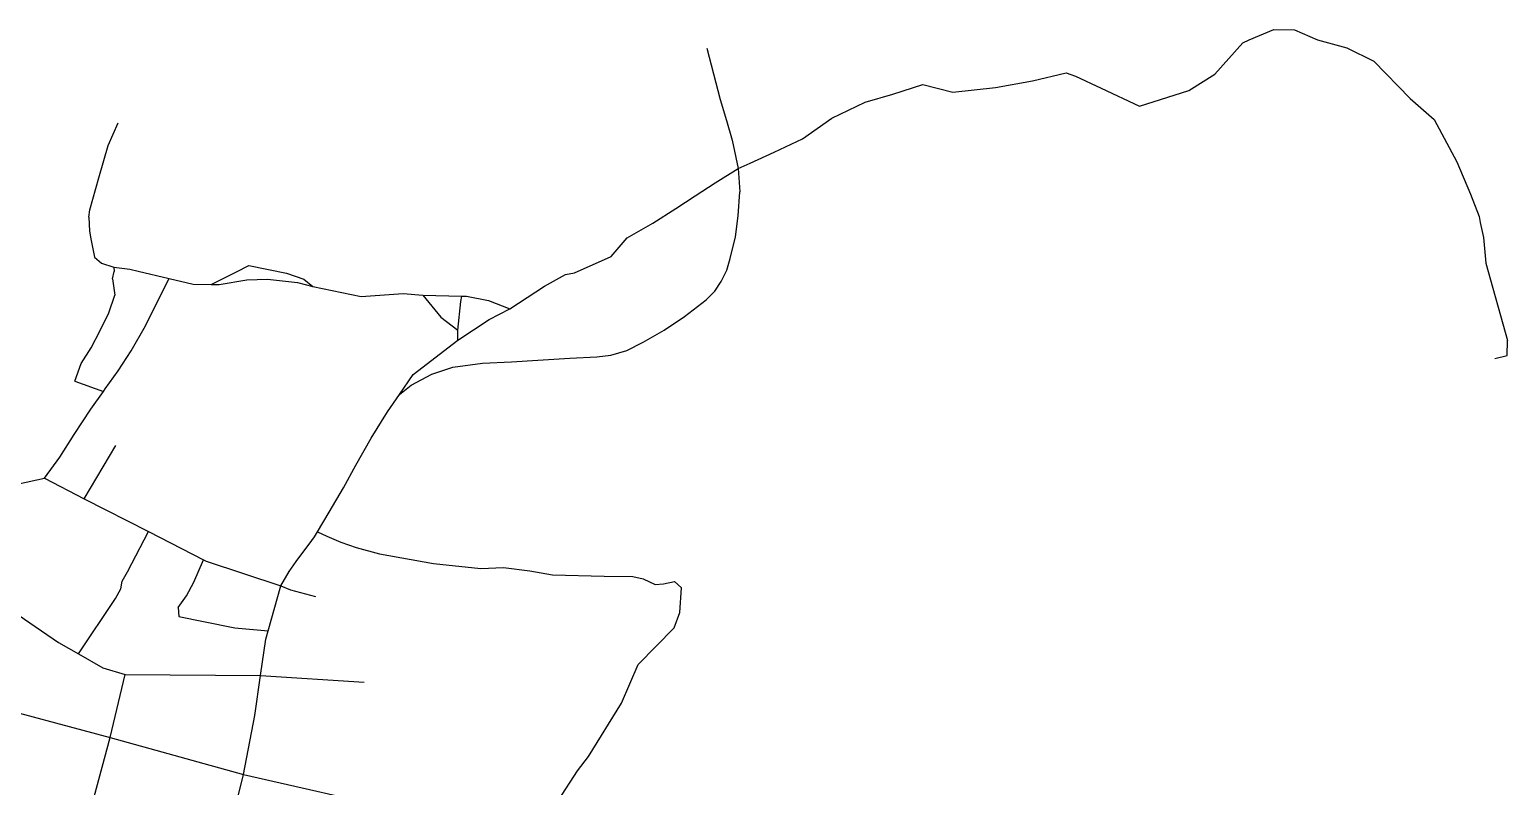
# Model space of a CAD drawing. Header units: inches. Extents: x 692543 to 699408, y 6221321 to 6239107.
# Drawn here: x 695859 to 698114, y 6237926 to 6239081 of the extents above; entities that cross this region are included whole.
import ezdxf

# ---------------------------------------------------------------- set-up
doc = ezdxf.new("R2010")
doc.units = ezdxf.units.IN
doc.header["$MEASUREMENT"] = 0

msp = doc.modelspace()

# ---------------------------------------------------------------- linework, layer by layer
for points in [[(697710.3, 6239060.9), (697720.3, 6239065.2)], [(697720.3, 6239065.2), (697757.7, 6239081.1)], [(697757.7, 6239081.1), (697789.6, 6239080.6)], [(697789.6, 6239080.6), (697824.5, 6239065.5)], [(697824.5, 6239065.5), (697869, 6239053.3)], [(696892.6, 6239052.6), (696912.9, 6238974.4)], [(697667.6, 6239013.1), (697710.3, 6239060.9)], [(697869, 6239053.3), (697910.5, 6239032.8)], [(697910.5, 6239032.8), (697966, 6238976.1)], [(697176.4, 6238982.7), (697222.4, 6238997.1)], [(697222.4, 6238997.1), (697267.8, 6238985.6)], [(697333.3, 6238992.5), (697389.5, 6239002.6)], [(697389.5, 6239002.6), (697440.9, 6239014.8)], [(697440.9, 6239014.8), (697455.2, 6239009.8)], [(697455.2, 6239009.8), (697494.5, 6238991.8)], [(697627.9, 6238987.9), (697667.6, 6239013.1)], [(696912.9, 6238974.4), (696922.5, 6238942.2)], [(697134.4, 6238970.4), (697176.4, 6238982.7)], [(697267.8, 6238985.6), (697333.3, 6238992.5)], [(697494.5, 6238991.8), (697552.6, 6238964.4)], [(697552.6, 6238964.4), (697627.9, 6238987.9)], [(697966, 6238976.1), (698002.3, 6238943.7)], [(697083.3, 6238945.6), (697134.4, 6238970.4)], [(695979, 6238904.3), (695994.4, 6238938.5)], [(696922.5, 6238942.2), (696931.4, 6238912.3)], [(697038.9, 6238914.5), (697083.3, 6238945.6)], [(698002.3, 6238943.7), (698036.9, 6238879)], [(696931.4, 6238912.3), (696940.3, 6238868.8)], [(696995.4, 6238893.9), (697038.9, 6238914.5)], [(695964.8, 6238854.9), (695979, 6238904.3)], [(696959, 6238877), (696995.4, 6238893.9)], [(696905.5, 6238847.1), (696940.3, 6238868.8)], [(696940.3, 6238868.8), (696959, 6238877)], [(696940.3, 6238868.8), (696942.8, 6238833.5)], [(698036.9, 6238879), (698057.9, 6238829.8)], [(695951.4, 6238806), (695964.8, 6238854.9)], [(696874.7, 6238827.2), (696905.5, 6238847.1)], [(696845.2, 6238808.1), (696874.7, 6238827.2)], [(696940.6, 6238796.8), (696942.8, 6238833.5)], [(698057.9, 6238829.8), (698070.9, 6238795.8)], [(695949.6, 6238794.6), (695951.4, 6238806)], [(695949.6, 6238794.6), (695950.7, 6238773.2)], [(696810.5, 6238785.5), (696845.2, 6238808.1)], [(696936.4, 6238764.8), (696940.6, 6238796.8)], [(698070.9, 6238795.8), (698072.8, 6238786.4)], [(695950.7, 6238773.2), (695952.7, 6238761.5)], [(696770.9, 6238763.1), (696810.5, 6238785.5)], [(698072.8, 6238786.4), (698077.5, 6238763.7)], [(695952.7, 6238761.5), (695958.5, 6238733.9)], [(696746.9, 6238734.6), (696770.9, 6238763.1)], [(696928.5, 6238731.9), (696936.4, 6238764.8)], [(698077.5, 6238763.7), (698081.5, 6238724.5)], [(695958.5, 6238733.9), (695968.8, 6238724.4)], [(696690.7, 6238709.6), (696746.9, 6238734.6)], [(696923, 6238714.1), (696928.5, 6238731.9)], [(695968.8, 6238724.4), (695987.7, 6238718.6)], [(695985.7, 6238700.9), (695988.2, 6238711.7)], [(695987.7, 6238718.6), (696012.4, 6238715.6)], [(695987.7, 6238718.6), (695988.2, 6238711.7)], [(696012.4, 6238715.6), (696024.8, 6238712.2)], [(696024.8, 6238712.2), (696072.2, 6238701.4)], [(696136.5, 6238692), (696174.9, 6238711.3)], [(696174.9, 6238711.3), (696194.1, 6238721.2)], [(696194.1, 6238721.2), (696251.2, 6238709.2)], [(696251.2, 6238709.2), (696278, 6238700.1)], [(696644.8, 6238689.6), (696677.1, 6238707.2)], [(696677.1, 6238707.2), (696690.7, 6238709.6)], [(696914.7, 6238696.7), (696923, 6238714.1)], [(698081.5, 6238724.5), (698114.3, 6238606.3)], [(695985.7, 6238700.9), (695989.5, 6238675.9)], [(696036.4, 6238629), (696061.9, 6238681.3)], [(696061.9, 6238681.3), (696072.2, 6238701.4)], [(696072.2, 6238701.4), (696109, 6238692.4)], [(696109, 6238692.4), (696136.5, 6238692)], [(696136.5, 6238692), (696148.6, 6238691.8)], [(696148.6, 6238691.8), (696190.9, 6238699.3)], [(696190.9, 6238699.3), (696222.1, 6238699.9)], [(696222.1, 6238699.9), (696268.2, 6238695.2)], [(696268.2, 6238695.2), (696291.6, 6238688.8)], [(696278, 6238700.1), (696291.6, 6238688.8)], [(696291.6, 6238688.8), (696365.1, 6238673.9)], [(696591.9, 6238655.1), (696644.8, 6238689.6)], [(696891.9, 6238668.5), (696904.9, 6238681.7)], [(696904.9, 6238681.7), (696914.7, 6238696.7)], [(695980.4, 6238648.9), (695989.5, 6238675.9)], [(696365.1, 6238673.9), (696429.2, 6238678.4)], [(696429.2, 6238678.4), (696459.4, 6238675.7)], [(696459.4, 6238675.7), (696518.7, 6238674.2)], [(696459.4, 6238675.7), (696486.9, 6238642.4)], [(696513, 6238622.1), (696517.2, 6238665.9)], [(696517.2, 6238665.9), (696518.7, 6238674.2)], [(696518.7, 6238674.2), (696526.1, 6238674)], [(696526.1, 6238674), (696559.4, 6238667.4)], [(696559.4, 6238667.4), (696591.9, 6238655.1)], [(696858.8, 6238643.2), (696891.9, 6238668.5)], [(695967.1, 6238621.9), (695980.4, 6238648.9)], [(696486.9, 6238642.4), (696513, 6238622.1)], [(696512.6, 6238606.8), (696560.7, 6238638.8)], [(696560.7, 6238638.8), (696591.9, 6238655.1)], [(696827.5, 6238622.5), (696858.8, 6238643.2)], [(695953.2, 6238595.6), (695967.1, 6238621.9)], [(696014.2, 6238590.9), (696036.4, 6238629)], [(696512.6, 6238606.8), (696513, 6238622.1)], [(696795.7, 6238603.9), (696827.5, 6238622.5)], [(695938.2, 6238571.4), (695953.2, 6238595.6)], [(695994.6, 6238560), (696014.2, 6238590.9)], [(696444.4, 6238554.7), (696512.6, 6238606.8)], [(696746.1, 6238584.4), (696770.8, 6238591.4)], [(696770.8, 6238591.4), (696795.7, 6238603.9)], [(698114, 6238583.7), (698114.3, 6238606.3)], [(695928.4, 6238544.7), (695938.2, 6238571.4)], [(696505.3, 6238565.9), (696550.3, 6238572.1)], [(696550.3, 6238572.1), (696594.6, 6238573.8)], [(696594.6, 6238573.8), (696634.9, 6238576.5)], [(696634.9, 6238576.5), (696683.8, 6238579.5)], [(696683.8, 6238579.5), (696724.6, 6238581.6)], [(696724.6, 6238581.6), (696746.1, 6238584.4)], [(698095.2, 6238579.2), (698114, 6238583.7)], [(695974.6, 6238532.8), (695994.6, 6238560)], [(696423.9, 6238523.9), (696444.4, 6238554.7)], [(696441.6, 6238538.3), (696473.1, 6238555.2)], [(696473.1, 6238555.2), (696505.3, 6238565.9)], [(695928.4, 6238544.7), (695971.9, 6238528.9)], [(695952.9, 6238502), (695971.9, 6238528.9)], [(695971.9, 6238528.9), (695974.6, 6238532.8)], [(696405.2, 6238497.6), (696423.9, 6238523.9)], [(696423.9, 6238523.9), (696441.6, 6238538.3)], [(695927.4, 6238463), (695952.9, 6238502)], [(696380.6, 6238457.5), (696405.2, 6238497.6)], [(695905.3, 6238428.5), (695927.4, 6238463)], [(696357.2, 6238416.5), (696380.6, 6238457.5)], [(695942.7, 6238365.1), (695990.7, 6238446.4)], [(695882.1, 6238396.2), (695905.3, 6238428.5)], [(696338.1, 6238381.9), (696357.2, 6238416.5)], [(695814.3, 6238381.9), (695882.1, 6238396.2)], [(695882.1, 6238396.2), (695942.7, 6238365.1)], [(695942.7, 6238365.1), (696040.7, 6238314.9)], [(696316.6, 6238344.6), (696338.1, 6238381.9)], [(696298.6, 6238314.6), (696316.6, 6238344.6)], [(696008.9, 6238253.7), (696040.7, 6238314.9)], [(696040.7, 6238314.9), (696124.8, 6238271.8)], [(696266.1, 6238269.4), (696289.8, 6238301.4)], [(696289.8, 6238301.4), (696294, 6238307.1)], [(696294, 6238307.1), (696298.6, 6238314.6)], [(696298.6, 6238314.6), (696313, 6238307.7)], [(696313, 6238307.7), (696334, 6238299)], [(696334, 6238299), (696357.7, 6238290.5)], [(696357.7, 6238290.5), (696393.1, 6238280.8)], [(696393.1, 6238280.8), (696475.4, 6238266)], [(696000.5, 6238239.2), (696008.9, 6238253.7)], [(696109.9, 6238237.9), (696124.8, 6238271.8)], [(696124.8, 6238271.8), (696128.6, 6238269.9)], [(696128.6, 6238269.9), (696242.8, 6238232.3)], [(696242.8, 6238232.3), (696255.4, 6238254)], [(696255.4, 6238254), (696266.1, 6238269.4)], [(696475.4, 6238266), (696547.6, 6238258.7)], [(696547.6, 6238258.7), (696582.5, 6238260.3)], [(696582.5, 6238260.3), (696622.4, 6238254.8)], [(696622.4, 6238254.8), (696657.3, 6238249.1)], [(695998.7, 6238227.5), (696000.5, 6238239.2)], [(696098.5, 6238216.8), (696109.9, 6238237.9)], [(696223.2, 6238163.4), (696242.8, 6238232.3)], [(696242.8, 6238232.3), (696257.2, 6238226.1)], [(696657.3, 6238249.1), (696736, 6238246.8)], [(696736, 6238246.8), (696779.9, 6238246.5)], [(696779.9, 6238246.5), (696795.7, 6238242.9)], [(696795.7, 6238242.9), (696813.8, 6238234.1)], [(696813.8, 6238234.1), (696826.4, 6238235.4)], [(696826.4, 6238235.4), (696843.5, 6238238.8)], [(696843.5, 6238238.8), (696854, 6238229.3)], [(695933.9, 6238128.2), (695990.4, 6238212.8)], [(695990.4, 6238212.8), (695998.7, 6238227.5)], [(696086, 6238199), (696098.5, 6238216.8)], [(696257.2, 6238226.1), (696295.5, 6238216)], [(696851.7, 6238191.3), (696854, 6238229.3)], [(695816, 6238205.9), (695903.3, 6238145.6)], [(696086, 6238199), (696086.9, 6238185.2)], [(696086.9, 6238185.2), (696124.8, 6238177.6)], [(696842.8, 6238168), (696851.7, 6238191.3)], [(696124.8, 6238177.6), (696172.5, 6238167.8)], [(696172.5, 6238167.8), (696223.2, 6238163.4)], [(696220, 6238150.6), (696223.2, 6238163.4)], [(696788.1, 6238112.3), (696842.8, 6238168)], [(695903.3, 6238145.6), (695933.9, 6238128.2)], [(696211.6, 6238095.5), (696220, 6238150.6)], [(695933.9, 6238128.2), (695971.3, 6238106.9)], [(695971.3, 6238106.9), (696005.4, 6238097)], [(695982.3, 6238000.6), (696005.4, 6238097)], [(696005.4, 6238097), (696211.6, 6238095.5)], [(696202.8, 6238034.2), (696211.6, 6238095.5)], [(696211.6, 6238095.5), (696369.6, 6238085.2)], [(696762.6, 6238053), (696788.1, 6238112.3)], [(695780.9, 6238054.4), (695982.3, 6238000.6)], [(696712, 6237971.9), (696762.6, 6238053)], [(696185.6, 6237944), (696202.8, 6238034.2)], [(695945.8, 6237864.8), (695982.3, 6238000.6)], [(695982.3, 6238000.6), (696185.6, 6237944)], [(696695.1, 6237949.9), (696712, 6237971.9)], [(696151.7, 6237806.1), (696185.6, 6237944)], [(696185.6, 6237944), (696427.3, 6237889.2)], [(696666.5, 6237905), (696695.1, 6237949.9)]]:
    msp.add_lwpolyline(points)

doc.saveas('drawing.dxf')
